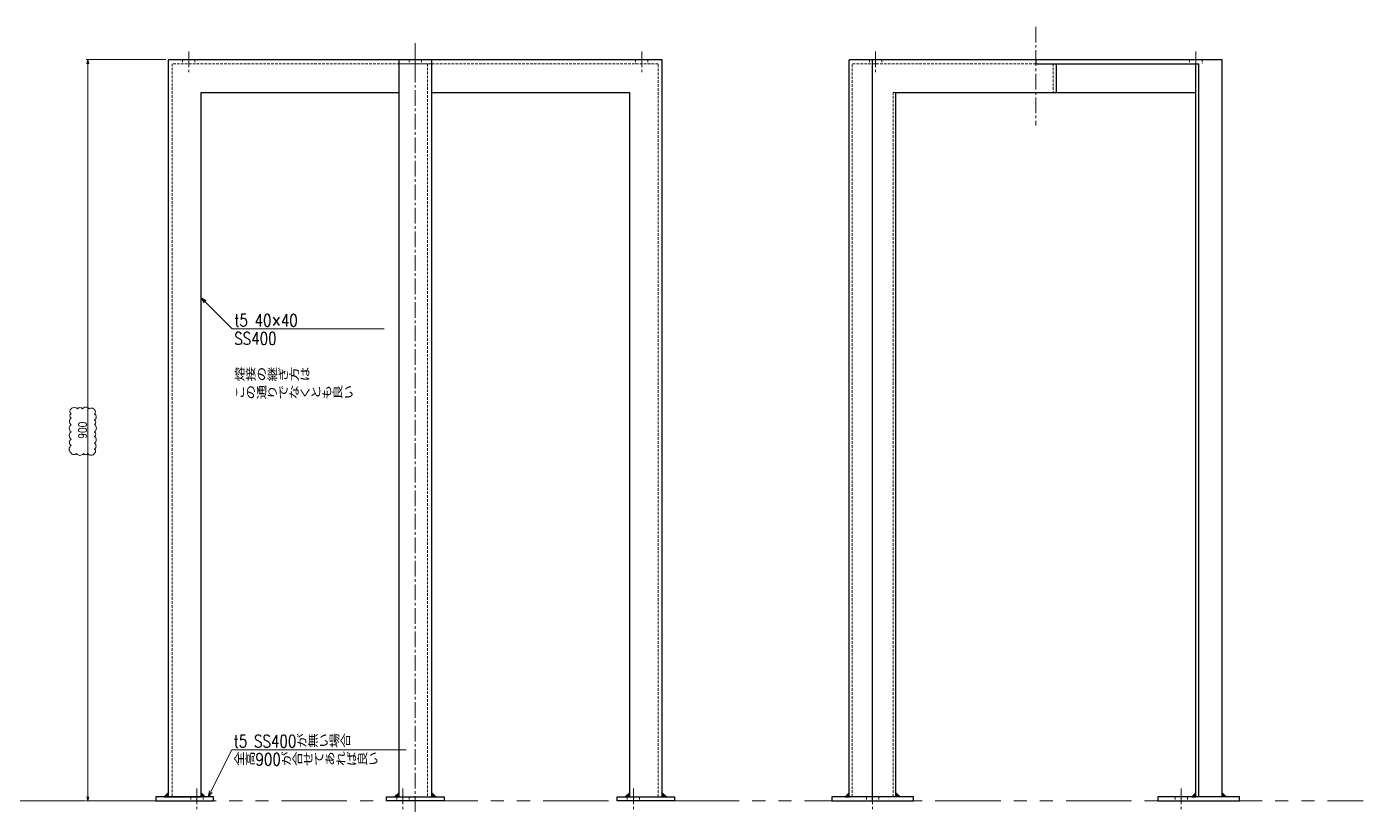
# Model space of a CAD drawing. Header units: millimetres. Extents: x 0 to 70370, y 0 to 11543.
# Drawn here: x 35314 to 36937, y 8300 to 9255 of the extents above; entities that cross this region are included whole.
import ezdxf
from ezdxf import colors
from ezdxf.entities.mleader import LeaderData, LeaderLine
from ezdxf.math import Vec2, Vec3

# ---------------------------------------------------------------- set-up
doc = ezdxf.new("R2010")
doc.units = ezdxf.units.MM
for name, pattern in [('CENTER2', [28.575, 19.05, -3.175, 3.175, -3.175]), ('HIDDEN2', [4.7625, 3.175, -1.5875]), ('PHANTOM2', [31.75, 15.875, -3.175, 3.175, -3.175, 3.175, -3.175])]:
    doc.linetypes.add(name, pattern=pattern)
for name, color, linetype, lineweight in [('01_外形線', 7, 'Continuous', 25), ('02_細線', 5, 'Continuous', 13), ('03_かくれ線', 6, 'HIDDEN2', 13), ('04_中心線', 1, 'CENTER2', 9), ('05_仮想線', 2, 'PHANTOM2', 13), ('07_寸法線', 3, 'Continuous', 9)]:
    doc.layers.add(name, color=color, linetype=linetype, lineweight=lineweight)
doc.styles.add('寸法用', font='simplex.shx', dxfattribs={"width": 0.8, "bigfont": '@extfont2.shx'})
doc.dimstyles.new('機械製図用', dxfattribs={"dimtxt": 3.5, "dimasz": 3.5, "dimexe": 2, "dimexo": 0, "dimgap": 1.2, "dimtad": 1, "dimdsep": 46, "dimtxsty": '寸法用', "dimblk": 'OPEN30', "dimcen": 0, "dimclrd": 256, "dimclre": 256, "dimclrt": 7, "dimazin": 2, "dimtm": 1e-09, "dimtfac": 0.75, "dimtmove": 0, "dimatfit": 3, "dimldrblk": 'OPEN30', "dimfxl": 1, "dimlwd": -1, "dimlwe": -1, "dimarcsym": 0})

# ---------------------------------------------------------------- blocks, each defined once
blk = doc.blocks.new('_Open30')
at = {"color": 0, "linetype": 'ByBlock', "lineweight": -2}
for p, q in [((-1, 0.27), (0, 0)), ((0, 0), (-1, -0.27)), ((0, 0), (-1, 0))]:
    blk.add_line(p, q, dxfattribs=at)
blk = doc.blocks.new('*D3018')
at = {"layer": '07_寸法線', "transparency": 16777216}
for p, q in [((35482.7, 9215.1), (35386.2, 9215.1)), ((35388.2, 9210.1), (35388.2, 8320.1)), ((35467.7, 8315.1), (35386.2, 8315.1))]:
    blk.add_line(p, q, dxfattribs=at)
at = {"layer": 'Defpoints', "color": 0, "transparency": 16777216}
for p in [(35485.7, 9215.1), (35388.2, 8315.1), (35470.7, 8315.1)]:
    blk.add_point(p, dxfattribs=at)
at = {"layer": '07_寸法線', "transparency": 16777216, "xscale": 5, "yscale": 5, "zscale": 5}
for p, rotation in [((35388.2, 9215.1), 90), ((35388.2, 8315.1), 270)]:
    blk.add_blockref('_Open30', p, dxfattribs=dict(at, rotation=rotation))
at = {"layer": '07_寸法線', "color": 7, "transparency": 16777216, "insert": (35381.7, 8765.1), "char_height": 10, "attachment_point": 5, "rotation": 90, "style": '寸法用'}
blk.add_mtext('900', dxfattribs=at)

msp = doc.modelspace()

# ---------------------------------------------------------------- hatches: boundary and pattern name
at = {"layer": '01_外形線'}
h = msp.add_hatch(color=256, dxfattribs=at)
h.dxf.hatch_style = 1
h.paths.add_polyline_path([(35480.704, 8320.063), (35485.704, 8320.063), (35485.704, 8325.063)])
h = msp.add_hatch(color=256, dxfattribs=at)
h.dxf.hatch_style = 1
h.paths.add_polyline_path([(35525.704, 8325.063), (35525.704, 8320.063), (35530.704, 8320.063)])
h = msp.add_hatch(color=256, dxfattribs=at)
h.dxf.hatch_style = 1
h.paths.add_polyline_path([(35760.704, 8320.063), (35765.704, 8320.063), (35765.704, 8325.063)])
h = msp.add_hatch(color=256, dxfattribs=at)
h.dxf.hatch_style = 1
h.paths.add_polyline_path([(35805.704, 8325.063), (35805.704, 8320.063), (35810.704, 8320.063)])
h = msp.add_hatch(color=256, dxfattribs=at)
h.dxf.hatch_style = 1
h.paths.add_polyline_path([(36040.704, 8320.063), (36045.704, 8320.063), (36045.704, 8325.063)])
h = msp.add_hatch(color=256, dxfattribs=at)
h.dxf.hatch_style = 1
h.paths.add_polyline_path([(36085.704, 8325.063), (36085.704, 8320.063), (36090.704, 8320.063)])
h = msp.add_hatch(color=256, dxfattribs=at)
h.dxf.hatch_style = 1
h.paths.add_polyline_path([(36307.795, 8320.063), (36312.795, 8320.063), (36312.795, 8325.063)])
h = msp.add_hatch(color=256, dxfattribs=at)
h.dxf.hatch_style = 1
h.paths.add_polyline_path([(36369.363, 8325.063), (36369.363, 8320.063), (36374.363, 8320.063)])
h = msp.add_hatch(color=256, dxfattribs=at)
h.dxf.hatch_style = 1
h.paths.add_polyline_path([(36728.523, 8320.063), (36733.523, 8320.063), (36733.523, 8325.063)])
h = msp.add_hatch(color=256, dxfattribs=at)
h.dxf.hatch_style = 1
h.paths.add_polyline_path([(36765.343, 8325.063), (36765.343, 8320.063), (36770.343, 8320.063)])

# ---------------------------------------------------------------- linework, layer by layer
for p, q in [((36765.343, 9215.063), (36312.795, 9215.063)), ((36341.079, 8320.063), (36341.079, 9215.063)), ((36539.069, 9215.063), (36539.069, 9210.063)), ((36539.069, 9210.063), (36737.059, 9210.063)), ((36563.818, 9210.063), (36563.818, 9175.063)), ((36733.523, 8320.063), (36733.523, 9210.063)), ((36737.059, 8320.063), (36737.059, 9210.063)), ((36765.343, 8320.063), (36765.343, 9215.063)), ((36369.363, 8320.063), (36369.363, 9175.063)), ((36369.363, 9175.063), (36563.818, 9175.063)), ((36559.069, 9175.063), (36733.523, 9175.063)), ((36341.079, 8315.063), (36341.079, 8320.063))]:
    msp.add_line(p, q, dxfattribs=at)
for points in [[(35805.704, 9175.063), (36045.704, 9175.063), (36045.704, 8320.063), (36085.704, 8320.063), (36085.704, 9215.063), (35485.704, 9215.063), (35485.704, 8320.063), (35525.704, 8320.063), (35525.704, 9175.063), (35765.704, 9175.063)], [(36312.795, 8320.063), (36312.795, 9215.063)], [(35485.704, 8320.063), (35485.704, 8325.063), (35480.704, 8320.063), (35485.704, 8320.063)], [(35525.704, 8320.063), (35525.704, 8325.063), (35530.704, 8320.063), (35525.704, 8320.063)], [(35765.704, 8320.063), (35765.704, 8325.063), (35760.704, 8320.063), (35765.704, 8320.063)], [(35805.704, 8320.063), (35805.704, 8325.063), (35810.704, 8320.063), (35805.704, 8320.063)], [(36045.704, 8320.063), (36045.704, 8325.063), (36040.704, 8320.063), (36045.704, 8320.063)], [(36085.704, 8320.063), (36085.704, 8325.063), (36090.704, 8320.063), (36085.704, 8320.063)], [(36312.795, 8320.063), (36312.795, 8325.063), (36307.795, 8320.063), (36312.795, 8320.063)], [(36369.363, 8320.063), (36369.363, 8325.063), (36374.363, 8320.063), (36369.363, 8320.063)], [(36733.523, 8320.063), (36733.523, 8325.063), (36728.523, 8320.063), (36733.523, 8320.063)], [(36765.343, 8320.063), (36765.343, 8325.063), (36770.343, 8320.063), (36765.343, 8320.063)]]:
    msp.add_lwpolyline(points, dxfattribs=at)
for points in [[(35765.704, 8320.063), (35805.704, 8320.063), (35805.704, 9215.063), (35765.704, 9215.063)], [(35470.704, 8315.063), (35540.704, 8315.063), (35540.704, 8320.063), (35470.704, 8320.063)], [(35820.704, 8315.063), (35750.704, 8315.063), (35750.704, 8320.063), (35820.704, 8320.063)], [(36100.704, 8315.063), (36030.704, 8315.063), (36030.704, 8320.063), (36100.704, 8320.063)], [(36291.582, 8315.063), (36390.577, 8315.063), (36390.577, 8320.063), (36291.582, 8320.063)], [(36687.561, 8315.063), (36786.556, 8315.063), (36786.556, 8320.063), (36687.561, 8320.063)]]:
    msp.add_lwpolyline(points, close=True, dxfattribs=at)
at = {"layer": '02_細線', "color": 1}
msp.add_lwpolyline([(35367.889, 8790.97, 0.52056705), (35367.889, 8785.235, 0.52056705), (35367.889, 8779.904, 0.52056705), (35367.889, 8771.881, 0.52056705), (35367.889, 8763.111, 0.52056705), (35367.889, 8754.259, 0.52056705), (35367.889, 8746.763, 0.52056705), (35367.889, 8737.606, 0.52056705), (35374.399, 8736.79, 0.52056705), (35382.86, 8736.79, 0.52056705), (35388.034, 8736.79, 0.52056705), (35396.333, 8737.108, 0.52056705), (35396.333, 8742.123, 0.52056705), (35396.333, 8749.33, 0.52056705), (35396.333, 8757.643, 0.52056705), (35396.333, 8763.34, 0.52056705), (35396.333, 8772.112, 0.52056705), (35396.333, 8777.417, 0.52056705), (35396.333, 8784.992, 0.52056705), (35396.333, 8789.82, 0.52056705), (35389.992, 8790.97, 0.52056705), (35381.775, 8790.97, 0.52056705), (35375.478, 8790.97, 0.52056705)], format="xyb", close=True, dxfattribs=at)
at = {"layer": '03_かくれ線'}
for p, q in [((35503.204, 9215.063), (35503.204, 9210.063)), ((35518.204, 9215.063), (35518.204, 9210.063)), ((35778.204, 9215.063), (35778.204, 9210.063)), ((35793.204, 9215.063), (35793.204, 9210.063)), ((36053.204, 9215.063), (36053.204, 9210.063)), ((36068.204, 9215.063), (36068.204, 9210.063)), ((36539.069, 9210.063), (36316.33, 9210.063)), ((36316.33, 8320.063), (36316.33, 9210.063)), ((36337.115, 9215.063), (36337.115, 9210.063)), ((36352.115, 9215.063), (36352.115, 9210.063)), ((36560.282, 9210.063), (36560.282, 9175.063)), ((36726.023, 9215.063), (36726.023, 9210.063)), ((36741.023, 9215.063), (36741.023, 9210.063)), ((36365.828, 8320.063), (36365.828, 9175.063)), ((36369.363, 9175.063), (36365.828, 9175.063)), ((35513.204, 8320.063), (35513.204, 8315.063)), ((35528.204, 8320.063), (35528.204, 8315.063)), ((35763.204, 8320.063), (35763.204, 8315.063)), ((35778.204, 8320.063), (35778.204, 8315.063)), ((36043.204, 8320.063), (36043.204, 8315.063)), ((36058.204, 8320.063), (36058.204, 8315.063)), ((36333.579, 8320.063), (36333.579, 8315.063)), ((36348.579, 8320.063), (36348.579, 8315.063)), ((36708.346, 8320.063), (36708.346, 8315.063)), ((36723.346, 8320.063), (36723.346, 8315.063))]:
    msp.add_line(p, q, dxfattribs=at)
for points in [[(36080.704, 8320.063), (36080.704, 9210.063), (35490.704, 9210.063), (35490.704, 8320.063)], [(35765.704, 9210.063), (35800.704, 9210.063), (35800.704, 8320.063)]]:
    msp.add_lwpolyline(points, dxfattribs=at)
at = {"layer": '04_中心線'}
for p, q in [((36539.069, 9255.063), (36539.069, 9135.063)), ((35785.704, 9235.063), (35785.704, 8300.063)), ((35510.704, 9225.063), (35510.704, 9200.063)), ((35785.704, 9225.063), (35785.704, 9200.063)), ((36060.704, 9225.063), (36060.704, 9200.063)), ((36344.615, 9225.063), (36344.615, 9200.063)), ((36733.523, 9225.063), (36733.523, 9200.063)), ((35520.704, 8330.063), (35520.704, 8305.063)), ((35770.704, 8330.063), (35770.704, 8305.063)), ((36050.704, 8330.063), (36050.704, 8305.063)), ((36341.079, 8330.063), (36341.079, 8305.063)), ((36715.846, 8330.063), (36715.846, 8305.063))]:
    msp.add_line(p, q, dxfattribs=at)
at = {"layer": '05_仮想線', "ltscale": 5}
msp.add_line((33242.208, 8315.063), (36936.826, 8315.063), dxfattribs=at)

# ---------------------------------------------------------------- dimensions: what is measured, and where the dimension line sits
at = {"layer": '07_寸法線'}
dim = msp.add_linear_dim(base=(35388.167, 8315.063), p1=(35485.704, 9215.063), p2=(35470.704, 8315.063), angle=90, dimstyle='機械製図用', override={"dimtxt": 10, "dimasz": 5, "dimexo": 3, "dimgap": 1.5}, dxfattribs=at)
dim.commit()
dim.dimension.update_dxf_attribs({"geometry": '*D3018', "text_midpoint": (35381.667, 8765.063)})

# ---------------------------------------------------------------- leaders
ml = msp.add_multileader_mtext('Standard', dxfattribs=at)
ml.set_content('t5 40×40\\PSS400\\P\\P熔接の継ぎ方は\\Pこの通りでなくとも良い', color=7, style='寸法用')
ml.set_leader_properties(color=256, linetype='ByLayer', lineweight=-1)
ml.set_arrow_properties(name='OPEN30')
ml.build(insert=Vec2(0, 0))
ml.multileader.update_dxf_attribs({"has_dogleg": 0, "text_left_attachment_type": 6, "text_right_attachment_type": 6, "arrow_head_size": 7})
ctx = ml.context
ctx.base_point, ctx.char_height, ctx.arrow_head_size, ctx.landing_gap_size, ctx.plane_origin = Vec3(35563.599, 8888.072), 15, 7, 2.352, Vec3(35385.599, 8486.992)
ctx.left_attachment, ctx.right_attachment = 6, 6
notes = []
notes.append((ctx, [(0, (1, 1, 0), (35555.599, 8888.072), (1, 0), 8, [(0, [(35525.704, 8926.049)], 0, [])])]))
ctx.mtext.insert, ctx.mtext.width, ctx.mtext.defined_height, ctx.mtext.line_spacing_factor, ctx.mtext.flow_direction = Vec3(35565.951, 8906.072), 261.17408, 3.061, 0.88, 5
ml = msp.add_multileader_mtext('Standard', dxfattribs=at)
ml.set_content('t5 SS400が無い場合\\P全高900が合せてあれば良い', color=7, style='寸法用')
ml.set_leader_properties(color=256, linetype='ByLayer', lineweight=-1)
ml.set_arrow_properties(name='OPEN30')
ml.build(insert=Vec2(0, 0))
ml.multileader.update_dxf_attribs({"has_dogleg": 0, "text_left_attachment_type": 6, "text_right_attachment_type": 6, "arrow_head_size": 7})
ctx = ml.context
ctx.base_point, ctx.char_height, ctx.arrow_head_size, ctx.landing_gap_size, ctx.plane_origin = Vec3(35562.96, 8377.077), 15, 7, 2.352, Vec3(35394.331, 7881.007)
ctx.left_attachment, ctx.right_attachment = 6, 6
notes.append((ctx, [(0, (1, 1, 0), (35554.96, 8377.077), (1, 0), 8, [(0, [(35534.436, 8320.063)], 0, [])])]))
ctx.mtext.insert, ctx.mtext.width, ctx.mtext.defined_height, ctx.mtext.line_spacing_factor, ctx.mtext.flow_direction = Vec3(35565.312, 8395.077), 261.17408, 3.061, 0.88, 5
for ctx, leaders in notes:
    for number, flags, end, landing, length, lines in leaders:
        leader = LeaderData()
        leader.index, (leader.has_last_leader_line, leader.has_dogleg_vector, leader.attachment_direction) = number, flags
        leader.last_leader_point, leader.dogleg_vector, leader.dogleg_length = Vec3(end), Vec3(landing), length
        for number, points, colour, breaks in lines:
            line = LeaderLine()
            line.index, line.vertices, line.color, line.breaks = number, Vec3.list(points), colors.encode_raw_color(colour), breaks
            leader.lines.append(line)
        ctx.leaders.append(leader)

doc.saveas('drawing.dxf')
